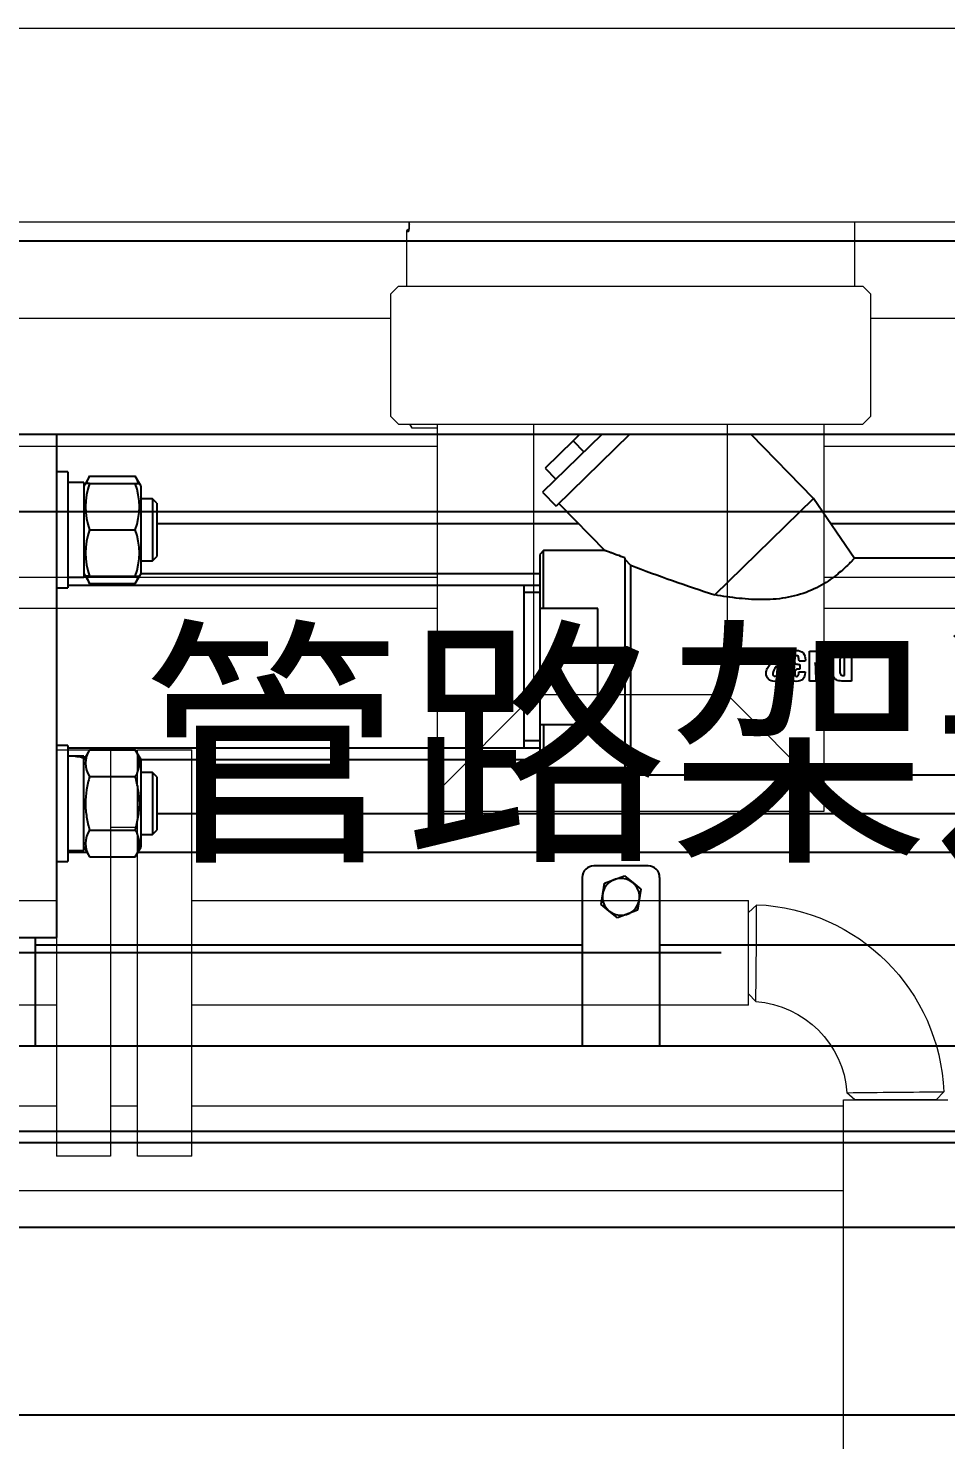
# Model space of a CAD drawing. Extents: x -681219 to -550379, y -242630 to -158199.
# Drawn here: x -643868.7 to -643631.4, y -221950.4 to -221585.5 of the extents above; entities that cross this region are included whole.
import ezdxf
from ezdxf.lldxf.tags import DXFTag

# ---------------------------------------------------------------- set-up
doc = ezdxf.new("R2010")
doc.units = 0
doc.header["$LTSCALE"] = 1000
doc.layers.get('0').update_dxf_attribs({"linetype": 'CONTINUOUS'})
for name, color, linetype in [('16020100033', 7, 'CONTINUOUS'), ('AAC0603001', 7, 'CONTINUOUS'), ('AAC1606501', 7, 'CONTINUOUS'), ('center', 253, 'CENTER2'), ('FAA01601', 7, 'CONTINUOUS'), ('GAB01601', 7, 'CONTINUOUS'), ('GAE01601', 7, 'CONTINUOUS'), ('MYGL00710003', 7, 'CONTINUOUS'), ('MYGL00710022', 7, 'CONTINUOUS'), ('MYGL00710027', 7, 'CONTINUOUS'), ('MYGL00710057', 7, 'CONTINUOUS'), ('MYGL011004001', 7, 'CONTINUOUS'), ('MYGL011014032', 7, 'CONTINUOUS'), ('MYGL011015892', 7, 'CONTINUOUS'), ('MYGL01110015', 7, 'CONTINUOUS'), ('MYPH00310273', 7, 'CONTINUOUS'), ('S01021400010', 7, 'CONTINUOUS'), ('S02010401', 7, 'CONTINUOUS'), ('SJGL011002221', 7, 'CONTINUOUS')]:
    doc.layers.add(name, color=color, linetype=linetype)
doc.layers.add('famsun', color=7, linetype='CONTINUOUS', lineweight=0)
tags = doc.linetypes.add('CENTER2', pattern=[28.575, 19.05, -3.175, 3.175, -3.175]).pattern_tags.tags
tags[10:11] = [DXFTag(74, 4), DXFTag(75, 0), DXFTag(340, '0'), DXFTag(46, 0.0), DXFTag(50, 0.0), DXFTag(44, 0.0), DXFTag(45, 0.0)]
tags[8:9] = [DXFTag(74, 4), DXFTag(75, 0), DXFTag(340, '0'), DXFTag(46, 0.0), DXFTag(50, 0.0), DXFTag(44, 0.0), DXFTag(45, 0.0)]
tags[6:7] = [DXFTag(74, 4), DXFTag(75, 0), DXFTag(340, '0'), DXFTag(46, 0.0), DXFTag(50, 0.0), DXFTag(44, 0.0), DXFTag(45, 0.0)]
tags[4:5] = [DXFTag(74, 4), DXFTag(75, 0), DXFTag(340, '0'), DXFTag(46, 0.0), DXFTag(50, 0.0), DXFTag(44, 0.0), DXFTag(45, 0.0)]

# ---------------------------------------------------------------- blocks, each defined once
blk = doc.blocks.new('MYGL007B0001XY_A-MYGL165_1_V_1', base_point=(16242.13, -1235.9))
at = {"color": 0, "linetype": 'ByBlock', "lineweight": -2}
for p, q in [((17982.13, -740.9), (14502.13, -740.9)), ((17982.13, -790.9), (14502.13, -790.9)), ((16621.75, -790.9), (16621.75, -807.55)), ((16736.86, -791.55), (16736.86, -790.9)), ((16736.86, -791.55), (16736.87, -791.55)), ((16736.87, -791.55), (16736.87, -790.9)), ((16737.13, -793.55), (16737.51, -793.55)), ((16737.51, -807.55), (16737.51, -793.55)), ((16619.63, -807.55), (16617.63, -809.55)), ((16617.63, -809.55), (16617.63, -841.24)), ((16739.63, -807.55), (16619.63, -807.55)), ((16741.63, -809.55), (16739.63, -807.55)), ((16741.63, -841.24), (16741.63, -809.55)), ((16016.83, -815.9), (16617.63, -815.9)), ((16741.63, -815.9), (17372.13, -815.9)), ((16617.63, -841.24), (16619.63, -843.24)), ((16739.63, -843.24), (16741.63, -841.24)), ((16739.63, -843.24), (16619.63, -843.24)), ((16629.63, -943.24), (16629.63, -843.24)), ((16654.63, -913.24), (16654.63, -843.24)), ((16704.63, -913.24), (16704.63, -843.24)), ((16729.63, -843.24), (16729.63, -943.24)), ((16729.63, -844.27), (16736.09, -844.27)), ((16736.09, -844.27), (16736.69, -843.24)), ((16629.63, -848.9), (16504.52, -848.9)), ((17372.13, -848.9), (16729.63, -848.9)), ((16504.52, -882.9), (16629.63, -882.9)), ((16729.63, -882.9), (17372.13, -882.9)), ((16504.52, -890.9), (16629.63, -890.9)), ((16729.63, -890.9), (17372.13, -890.9)), ((16629.63, -938.24), (16654.63, -913.24)), ((16654.63, -913.24), (16704.63, -913.24)), ((16704.63, -913.24), (16729.63, -938.24)), ((16793.13, -1032.4), (16793.13, -927.4)), ((16807.13, -927.4), (16793.13, -927.4)), ((16807.13, -1032.4), (16807.13, -927.4)), ((16814.13, -927.4), (16814.13, -1032.4)), ((16828.13, -927.4), (16814.13, -927.4)), ((16828.13, -927.4), (16828.13, -1032.4)), ((16729.63, -943.24), (16629.63, -943.24)), ((16814.13, -947.38), (16807.13, -947.38)), ((16649.13, -993.4), (16649.13, -966.4)), ((16793.13, -966.4), (16649.13, -966.4)), ((16978.13, -966.4), (16828.13, -966.4)), ((16649.13, -969.44), (16647.05, -967.44)), ((16649.13, -990.47), (16649.13, -969.44)), ((16647.28, -992.46), (16649.13, -990.47)), ((16649.13, -993.4), (16793.13, -993.4)), ((16828.13, -993.4), (16978.13, -993.4)), ((16624.63, -1017.9), (16597.63, -1017.9)), ((16598.67, -1015.81), (16600.67, -1017.9)), ((16600.67, -1017.9), (16621.7, -1017.9)), ((16621.7, -1017.9), (16623.7, -1016.04)), ((16624.63, -1197.9), (16624.63, -1017.9)), ((16793.13, -1019.4), (16624.63, -1019.4)), ((16814.13, -1019.4), (16807.13, -1019.4)), ((16849.63, -1019.4), (16828.13, -1019.4)), ((16793.13, -1032.4), (16807.13, -1032.4)), ((16814.13, -1032.4), (16828.13, -1032.4)), ((16624.63, -1041.4), (16849.63, -1041.4)), ((17213.13, -1099.4), (16624.63, -1099.4))]:
    blk.add_line(p, q, dxfattribs=at)
for centre, radius, start, end in [((16736.51, -793.55), 1, 0, 64.804), ((16731.13, -840.93), 5.99, 326.0398, 336.8855), ((16649.13, -1017.9), 50.5, 92.3572, 177.633), ((16649.13, -1017.9), 25.5, 94.1917, 175.8511), ((16589.3, -3436.59), 2420.79, 89.18577, 89.77805)]:
    blk.add_arc(centre, radius, start, end, dxfattribs=at)
blk.add_ellipse((16736.14, -793.55), major_axis=(0, 1), ratio=0.99345, start_param=4.712389, end_param=5.240146, dxfattribs=at)
for points, knots in [([(16736.86, -791.55), (16736.86, -791.68), (16736.86, -791.81), (16736.87, -792.07), (16736.88, -792.2), (16736.89, -792.45), (16736.9, -792.56), (16736.92, -792.78), (16736.94, -792.88), (16736.98, -793.16), (16737.01, -793.3), (16737.05, -793.45), (16737.07, -793.49), (16737.1, -793.54), (16737.12, -793.55), (16737.13, -793.55)], [0, 0, 0, 0, 0.125, 0.125, 0.25, 0.25, 0.375, 0.375, 0.5, 0.5, 0.75, 0.75, 0.875, 0.875, 1, 1, 1, 1]), ([(16737, -793.1), (16737, -793.1), (16736.99, -793.08), (16736.97, -792.97), (16736.93, -792.71), (16736.89, -792.28), (16736.87, -791.83), (16736.87, -791.59), (16736.88, -791.52)], [0.3887302, 0.3887302, 0.3887302, 0.3887302, 0.441254, 0.5192445, 0.6359628, 0.7822979, 0.9499282, 1, 1, 1, 1]), ([(16647.28, -992.46), (16647.28, -992.46), (16647.28, -992.47), (16647.27, -991.82), (16647.23, -989.67), (16647.2, -987.24), (16647.18, -985.05), (16647.15, -982.41), (16647.12, -978.92), (16647.08, -974.4), (16647.06, -969.88), (16647.05, -967.75), (16647.05, -967.44), (16647.05, -967.44)], [0.250823, 0.250823, 0.250823, 0.250823, 0.2513827, 0.3136428, 0.3758687, 0.3956908, 0.4383746, 0.4720567, 0.5009674, 0.5723361, 0.6436627, 0.7149495, 0.752158, 0.752158, 0.752158, 0.752158])]:
    blk.add_open_spline(points, degree=3, knots=knots, dxfattribs=at)
at = {"layer": 'center', "ltscale": 24.218851}
blk.add_line((14605.19, -865.9), (18153.88, -865.9), dxfattribs=at)
at = {"layer": 'center', "ltscale": 7.311829}
blk.add_line((16656.2, -979.9), (17700.88, -979.9), dxfattribs=at)
blk = doc.blocks.new('SJGL165-F')
at = {"layer": '16020100033', "color": 7, "linetype": 'Continuous'}
blk.add_line((18893.01, -4438.92), (18893.01, -4410.85), dxfattribs=at)
at = {"layer": 'AAC0603001', "color": 7, "linetype": 'Continuous'}
for p, q in [((19040.09, -4396.87), (19045.26, -4394.9)), ((19045.26, -4394.9), (19047.4, -4396.64)), ((19039.22, -4402.32), (19040.09, -4396.87)), ((19047.4, -4396.64), (19049.54, -4398.38)), ((19049.54, -4398.38), (19048.67, -4403.84)), ((19041.36, -4404.07), (19039.22, -4402.32)), ((19043.51, -4405.81), (19041.36, -4404.07)), ((19048.67, -4403.84), (19043.51, -4405.81))]:
    blk.add_line(p, q, dxfattribs=at)
for start, end in [(50.8999, 230.8999), (230.8999, 50.8999)]:
    blk.add_arc((19044.38, -4400.35), 4.78, start, end, dxfattribs=at)
at = {"layer": 'AAC1606501', "color": 7, "linetype": 'Continuous'}
for p, q in [((18923.26, -4297.5), (18920.28, -4297.5)), ((18923.26, -4297.5), (18923.26, -4313.5)), ((18924.38, -4298.62), (18923.26, -4297.5)), ((18924.38, -4298.62), (18924.38, -4312.38)), ((18923.26, -4313.5), (18924.38, -4312.38)), ((18920.28, -4313.5), (18923.26, -4313.5)), ((18923.26, -4368.21), (18920.28, -4368.21)), ((18923.26, -4368.21), (18923.26, -4384.21)), ((18924.38, -4369.33), (18923.26, -4368.21)), ((18924.38, -4369.33), (18924.38, -4383.09)), ((18920.28, -4384.21), (18923.26, -4384.21)), ((18923.26, -4384.21), (18924.38, -4383.09))]:
    blk.add_line(p, q, dxfattribs=at)
at = {"layer": 'FAA01601', "color": 7, "linetype": 'Continuous'}
for p, q in [((18905.92, -4293.5), (18905.48, -4294.25)), ((18906.99, -4291.64), (18905.92, -4293.5)), ((18906.99, -4293.5), (18905.92, -4293.5)), ((18906.99, -4291.64), (18918.78, -4291.64)), ((18906.99, -4293.5), (18918.78, -4293.5)), ((18919.85, -4293.5), (18918.78, -4291.64)), ((18918.78, -4293.5), (18919.85, -4293.5)), ((18920.28, -4294.25), (18919.85, -4293.5)), ((18920.28, -4316.75), (18920.28, -4294.25)), ((18906.99, -4305.5), (18918.78, -4305.5)), ((18905.48, -4316.75), (18905.92, -4317.5)), ((18906.99, -4317.5), (18905.92, -4317.5)), ((18905.92, -4317.5), (18906.99, -4319.35)), ((18906.99, -4317.5), (18918.78, -4317.5)), ((18906.99, -4319.35), (18918.78, -4319.35)), ((18918.78, -4317.5), (18919.85, -4317.5)), ((18918.78, -4319.35), (18919.85, -4317.5)), ((18919.85, -4317.5), (18920.28, -4316.75)), ((18906.99, -4362.35), (18905.48, -4364.96)), ((18906.99, -4362.35), (18918.78, -4362.35)), ((18920.28, -4364.96), (18918.78, -4362.35)), ((18920.28, -4387.46), (18920.28, -4364.96)), ((18906.99, -4369.28), (18918.78, -4369.28)), ((18906.99, -4383.14), (18918.78, -4383.14)), ((18905.48, -4387.46), (18906.99, -4390.06)), ((18918.78, -4390.06), (18920.28, -4387.46)), ((18906.99, -4390.06), (18918.78, -4390.06))]:
    blk.add_line(p, q, dxfattribs=at)
for centre, radius, start, end in [((18923.4, -4299.5), 17.47, 159.9161, 200.0855), ((18912.13, -4295.1), 6.2, 146.0398, 164.7226), ((18913.63, -4295.1), 6.2, 15.2185, 33.96), ((18902.37, -4299.5), 17.47, 339.9144, 20.0839), ((18923.4, -4311.5), 17.47, 159.9144, 200.0839), ((18902.37, -4311.5), 17.47, 339.9161, 20.0855), ((18912.13, -4315.89), 6.2, 195.2185, 213.96), ((18913.63, -4315.89), 6.2, 326.0398, 344.7226), ((18912.13, -4365.82), 6.2, 146.0398, 213.9573), ((18913.63, -4365.82), 6.2, 326.0429, 33.96), ((18912.13, -4386.6), 6.2, 146.0429, 213.96), ((18913.63, -4386.6), 6.2, 326.0398, 33.9573)]:
    blk.add_arc(centre, radius, start, end, dxfattribs=at)
for points, knots in [([(18906.99, -4369.28), (18906.66, -4370.41), (18906.39, -4371.56), (18906.02, -4373.88), (18905.92, -4375.04), (18905.92, -4376.8), (18905.94, -4377.38), (18906.04, -4378.56), (18906.11, -4379.15), (18906.39, -4380.88), (18906.66, -4382.02), (18906.99, -4383.14)], [0, 0, 0, 0, 0.25, 0.25, 0.5, 0.5, 0.625, 0.625, 0.75, 0.75, 1, 1, 1, 1]), ([(18918.78, -4383.14), (18919.1, -4382.02), (18919.37, -4380.88), (18919.65, -4379.15), (18919.73, -4378.56), (18919.82, -4377.38), (18919.85, -4376.8), (18919.85, -4375.04), (18919.75, -4373.88), (18919.38, -4371.56), (18919.1, -4370.41), (18918.78, -4369.28)], [0, 0, 0, 0, 0.25, 0.25, 0.375, 0.375, 0.5, 0.5, 0.75, 0.75, 1, 1, 1, 1])]:
    blk.add_open_spline(points, degree=3, knots=knots, dxfattribs=at)
at = {"layer": 'GAB01601', "color": 7, "linetype": 'Continuous'}
for p, q in [((18901.38, -4290.5), (18898.38, -4290.5)), ((18901.38, -4290.5), (18901.38, -4320.5)), ((18898.38, -4320.5), (18901.38, -4320.5)), ((18901.38, -4361.21), (18898.38, -4361.21)), ((18901.38, -4361.21), (18901.38, -4391.21)), ((18898.38, -4391.21), (18901.38, -4391.21))]:
    blk.add_line(p, q, dxfattribs=at)
at = {"layer": 'GAE01601', "color": 7, "linetype": 'Continuous'}
for p, q in [((18905.48, -4293.3), (18901.38, -4293.3)), ((18905.48, -4293.3), (18905.48, -4317.7)), ((18901.38, -4317.7), (18905.48, -4317.7)), ((18901.98, -4364.01), (18901.38, -4364.01)), ((18904.88, -4364.01), (18901.98, -4364.01)), ((18905.48, -4364.01), (18904.88, -4364.01)), ((18905.48, -4364.02), (18905.48, -4364.01)), ((18905.48, -4364.02), (18905.48, -4364.52)), ((18905.48, -4388.41), (18905.48, -4364.52)), ((18901.38, -4388.41), (18905.48, -4388.41))]:
    blk.add_line(p, q, dxfattribs=at)
for centre, start, end in [((18901.98, -4376.21), 73.3305, 90), ((18904.88, -4376.21), 87.179, 96.8238)]:
    blk.add_arc(centre, 12.2, start, end, dxfattribs=at)
at = {"layer": 'MYGL00710003', "color": 7, "linetype": 'Continuous'}
for p, q in [((21224.38, -4230.85), (17744.38, -4230.85)), ((21224.38, -4280.85), (17744.38, -4280.85))]:
    blk.add_line(p, q, dxfattribs=at)
at = {"layer": 'MYGL00710022', "color": 7, "linetype": 'Continuous'}
for p, q in [((18924.38, -4303.85), (19033.39, -4303.85)), ((19098.57, -4303.85), (19262.38, -4303.85)), ((18924.38, -4378.85), (19262.38, -4378.85))]:
    blk.add_line(p, q, dxfattribs=at)
at = {"layer": 'MYGL00710027', "color": 7, "linetype": 'Continuous'}
for p, q in [((19051.38, -4392.35), (19037.38, -4392.35)), ((19034.38, -4395.35), (19034.38, -4410.86)), ((19054.38, -4395.35), (19054.38, -4410.86)), ((19034.38, -4410.86), (19034.38, -4412.9)), ((19054.38, -4410.86), (19054.38, -4412.9)), ((19034.38, -4412.9), (19034.38, -4438.92)), ((19054.38, -4412.9), (19054.38, -4438.92))]:
    blk.add_line(p, q, dxfattribs=at)
for centre, start, end in [((19037.38, -4395.35), 90, 180), ((19051.38, -4395.35), 0, 90)]:
    blk.add_arc(centre, 3, start, end, dxfattribs=at)
at = {"layer": 'MYGL00710057', "color": 7, "linetype": 'Continuous'}
for p, q in [((19023.38, -4319.85), (18901.38, -4319.85)), ((19019.28, -4319.85), (19019.28, -4361.85)), ((19023.38, -4321.69), (19019.28, -4321.69)), ((18901.38, -4361.85), (19023.38, -4361.85)), ((19023.38, -4360.01), (19019.28, -4360.01))]:
    blk.add_line(p, q, dxfattribs=at)
at = {"layer": 'MYGL011004001', "color": 7, "linetype": 'Continuous'}
for p, q in [((18905.54, -4316.85), (18905.48, -4316.85)), ((19023.38, -4316.85), (18920.22, -4316.85)), ((18905.48, -4364.85), (18905.54, -4364.85)), ((18920.22, -4364.85), (19023.38, -4364.85))]:
    blk.add_line(p, q, dxfattribs=at)
at = {"layer": 'MYGL011014032', "color": 7, "linetype": 'Continuous'}
for p, q in [((19034.38, -4412.85), (18893.01, -4412.85)), ((19157.18, -4412.85), (19054.38, -4412.85))]:
    blk.add_line(p, q, dxfattribs=at)
at = {"layer": 'MYGL011015892', "color": 7, "linetype": 'Continuous'}
for p, q in [((19644.38, -4438.92), (18354.38, -4438.92)), ((18354.38, -4460.92), (19644.38, -4460.92))]:
    blk.add_line(p, q, dxfattribs=at)
at = {"layer": 'MYGL01110015', "color": 7, "linetype": 'Continuous'}
for p, q in [((18901.38, -4388.85), (18906.29, -4388.85)), ((18919.48, -4388.85), (19267.29, -4388.85)), ((18842.14, -4463.85), (19446.88, -4463.85))]:
    blk.add_line(p, q, dxfattribs=at)
at = {"layer": 'MYPH00310273', "color": 7, "linetype": 'Continuous'}
blk.add_line((19644.38, -4534.35), (18513.38, -4534.35), dxfattribs=at)
at = {"layer": 'S01021400010', "color": 7, "linetype": 'Continuous'}
for p, q in [((19039.4, -4280.85), (19024.11, -4295.78)), ((19031.98, -4282.51), (19024.75, -4289.57)), ((19046.56, -4280.85), (19027.61, -4299.36)), ((19033.68, -4280.85), (19031.98, -4282.51)), ((19031.98, -4282.51), (19034.77, -4285.38)), ((19094.16, -4297.38), (19078.02, -4280.85)), ((19024.75, -4289.57), (19027.54, -4292.43)), ((19024.11, -4295.78), (19027.61, -4299.36)), ((19068.63, -4322.3), (19094.16, -4297.38)), ((19104.75, -4312.9), (19094.16, -4297.38)), ((19028.32, -4298.66), (19040.29, -4310.92)), ((19024.38, -4310.85), (19023.38, -4311.85)), ((19023.38, -4311.85), (19023.38, -4325.85)), ((19024.38, -4325.85), (19024.38, -4310.85)), ((19040.32, -4310.85), (19024.38, -4310.85)), ((19045.38, -4312.72), (19045.38, -4370.85)), ((19045.38, -4313.07), (19046.88, -4314.64)), ((19046.88, -4314.64), (19046.88, -4368.85)), ((19139.88, -4312.85), (19104.53, -4312.85)), ((19038.38, -4325.85), (19023.38, -4325.85)), ((19023.38, -4325.85), (19023.38, -4355.85)), ((19038.38, -4340.85), (19038.38, -4325.85)), ((19081.93, -4338.37), (19081.93, -4336.84)), ((19081.93, -4336.84), (19086.58, -4336.84)), ((19093.12, -4344.62), (19093.12, -4336.84)), ((19093.12, -4336.84), (19095.01, -4336.84)), ((19095.01, -4336.84), (19096.54, -4341.78)), ((19096.34, -4336.84), (19097.97, -4336.84)), ((19097.97, -4336.84), (19097.97, -4344.62)), ((19104.01, -4336.84), (19104.01, -4344.62)), ((19038.38, -4355.85), (19038.38, -4340.85)), ((19084.51, -4338.37), (19081.93, -4338.37)), ((19092.04, -4339.41), (19090.42, -4339.41)), ((19090.65, -4340.27), (19090.65, -4341.49)), ((19096.08, -4344.62), (19094.56, -4339.82)), ((19102.17, -4343.16), (19102.17, -4338.27)), ((19084.89, -4341.88), (19086.5, -4341.88)), ((19090.37, -4342.24), (19091.96, -4342.24)), ((19094.73, -4344.62), (19093.12, -4344.62)), ((19097.97, -4344.62), (19096.08, -4344.62)), ((19023.38, -4355.85), (19038.38, -4355.85)), ((19023.38, -4355.85), (19023.38, -4369.85)), ((19024.38, -4355.85), (19024.38, -4370.85)), ((19023.38, -4369.85), (19024.38, -4370.85)), ((19045.38, -4370.35), (19046.88, -4368.85)), ((19046.88, -4368.85), (19139.88, -4368.85)), ((19024.38, -4370.85), (19045.38, -4370.85))]:
    blk.add_line(p, q, dxfattribs=at)
blk.add_arc((19195.79, -3926.36), 415.85, 249.018, 252.1958, dxfattribs=at)
for points, knots in [([(19045.38, -4312.72), (19044.68, -4312.47), (19044.02, -4312.23), (19043.09, -4311.9), (19042.8, -4311.79), (19042.25, -4311.59), (19041.99, -4311.5), (19041.52, -4311.33), (19041.31, -4311.25), (19040.93, -4311.11), (19040.76, -4311.05), (19040.5, -4310.95), (19040.4, -4310.92), (19040.26, -4310.87), (19040.22, -4310.85), (19040.22, -4310.85)], [0, 0, 0, 0, 0.125, 0.125, 0.1875, 0.1875, 0.25, 0.25, 0.3125, 0.3125, 0.375, 0.375, 0.4375, 0.4375, 0.4993443, 0.4993443, 0.4993443, 0.4993443]), ([(19104.72, -4312.85), (19104.72, -4312.85), (19104.66, -4312.91), (19104.44, -4313.15), (19104.26, -4313.34), (19103.81, -4313.81), (19103.53, -4314.1), (19102.84, -4314.77), (19102.43, -4315.16), (19101.05, -4316.42), (19099.9, -4317.39), (19097.1, -4319.34), (19095.49, -4320.3), (19091.8, -4321.91), (19089.82, -4322.53), (19085.61, -4323.34), (19083.48, -4323.52), (19079.2, -4323.57), (19077.04, -4323.44), (19072.8, -4322.99), (19070.71, -4322.68), (19068.63, -4322.3)], [0.5003498, 0.5003498, 0.5003498, 0.5003498, 0.53125, 0.53125, 0.5625, 0.5625, 0.59375, 0.59375, 0.625, 0.625, 0.6875, 0.6875, 0.75, 0.75, 0.8125, 0.8125, 0.875, 0.875, 0.9375, 0.9375, 1, 1, 1, 1]), ([(19086.58, -4336.84), (19086.58, -4336.88), (19086.58, -4336.92), (19086.58, -4336.96), (19086.58, -4337.26), (19086.54, -4337.55), (19086.48, -4337.84), (19086.41, -4338.13), (19086.31, -4338.42), (19086.17, -4338.71), (19085.88, -4339.32), (19085.45, -4339.93), (19084.85, -4340.54), (19084.77, -4340.62), (19084.7, -4340.69), (19084.66, -4340.73), (19084.64, -4340.75), (19084.63, -4340.76), (19084.61, -4340.78), (19083.98, -4341.49), (19083.63, -4342.08), (19083.63, -4342.83), (19083.68, -4343.02), (19083.87, -4343.27), (19084, -4343.34), (19084.42, -4343.34), (19084.6, -4343.23), (19084.72, -4343.02), (19084.83, -4342.81), (19084.89, -4342.47), (19084.89, -4342.02), (19084.89, -4341.97), (19084.89, -4341.92), (19084.89, -4341.88)], [0, 0, 0, 0, 0.01295, 0.01295, 0.01295, 0.105918, 0.105918, 0.105918, 0.202784, 0.202784, 0.202784, 0.440967, 0.440967, 0.440967, 0.469541, 0.469541, 0.469541, 0.47651, 0.47651, 0.47651, 0.633763, 0.633763, 0.70565, 0.70565, 0.777537, 0.777537, 0.87738, 0.87738, 0.87738, 0.985492, 0.985492, 0.985492, 1, 1, 1, 1]), ([(19088.63, -4340.96), (19088.19, -4340.78), (19087.87, -4340.55), (19087.66, -4340.24), (19087.45, -4339.93), (19087.34, -4339.54), (19087.34, -4338.32), (19087.55, -4337.73), (19087.97, -4337.31), (19088.39, -4336.89), (19088.98, -4336.68), (19090.47, -4336.68), (19091.04, -4336.9), (19091.85, -4337.77), (19092.05, -4338.39), (19092.05, -4339.2), (19092.05, -4339.24), (19092.04, -4339.3), (19092.04, -4339.34), (19092.04, -4339.38), (19092.04, -4339.41)], [0, 0, 0, 0, 0.118298, 0.118298, 0.118298, 0.234176, 0.234176, 0.420801, 0.420801, 0.420801, 0.611191, 0.611191, 0.797823, 0.797823, 0.984456, 0.984456, 0.989093, 0.989093, 0.989093, 1, 1, 1, 1]), ([(19096.54, -4341.78), (19096.48, -4341.14), (19096.42, -4340.52), (19096.36, -4339.31), (19096.34, -4338.72), (19096.34, -4338.15), (19096.34, -4337.71), (19096.34, -4337.28), (19096.34, -4336.84)], [0, 0, 0, 0, 0.367597, 0.367597, 0.735194, 0.735194, 0.735194, 1, 1, 1, 1]), ([(19104.01, -4344.62), (19103.34, -4344.62), (19102.66, -4344.62), (19101.99, -4344.62), (19101.27, -4344.62), (19100.72, -4344.56), (19100.37, -4344.43), (19100.01, -4344.3), (19099.73, -4344.09), (19099.53, -4343.78), (19099.36, -4343.54), (19099.25, -4343.23), (19099.19, -4342.85), (19099.12, -4342.47), (19099.08, -4341.77), (19099.08, -4339.69), (19099.12, -4338.99), (19099.19, -4338.61), (19099.25, -4338.23), (19099.36, -4337.92), (19099.53, -4337.68), (19099.73, -4337.37), (19100.01, -4337.15), (19100.37, -4337.03), (19100.72, -4336.91), (19101.27, -4336.84), (19101.99, -4336.84), (19102.66, -4336.84), (19103.34, -4336.84), (19104.01, -4336.84)], [0, 0, 0, 0, 0.12789, 0.12789, 0.12789, 0.23251, 0.23251, 0.23251, 0.301381, 0.301381, 0.301381, 0.36463, 0.36463, 0.36463, 0.499692, 0.499692, 0.635398, 0.635398, 0.635398, 0.698617, 0.698617, 0.698617, 0.767566, 0.767566, 0.767566, 0.87213, 0.87213, 0.87213, 1, 1, 1, 1]), ([(19086.5, -4341.88), (19086.5, -4341.95), (19086.5, -4342.02), (19086.5, -4342.09), (19086.5, -4342.92), (19086.3, -4343.56), (19085.89, -4344.01), (19085.48, -4344.45), (19084.89, -4344.68), (19083.43, -4344.68), (19082.89, -4344.49), (19082.5, -4344.1), (19082.11, -4343.71), (19081.91, -4343.18), (19081.91, -4342.11), (19082, -4341.72), (19082.33, -4341), (19082.6, -4340.63), (19082.96, -4340.26), (19083.04, -4340.18), (19083.15, -4340.06), (19083.31, -4339.92), (19083.96, -4339.31), (19084.35, -4338.77), (19084.51, -4338.37)], [0, 0, 0, 0, 0.016245, 0.016245, 0.016245, 0.178314, 0.178314, 0.178314, 0.331059, 0.331059, 0.470007, 0.470007, 0.470007, 0.624908, 0.624908, 0.715828, 0.715828, 0.806749, 0.806749, 0.806749, 0.845318, 0.845318, 0.845318, 1, 1, 1, 1]), ([(19091.96, -4342.24), (19091.96, -4342.27), (19091.96, -4342.31), (19091.96, -4342.34), (19091.96, -4343.07), (19091.76, -4343.65), (19091.36, -4344.06), (19090.96, -4344.47), (19090.41, -4344.68), (19089.06, -4344.68), (19088.54, -4344.5), (19087.73, -4343.76), (19087.53, -4343.28), (19087.53, -4342.31), (19087.62, -4341.98), (19087.99, -4341.41), (19088.26, -4341.16), (19088.63, -4340.96)], [0, 0, 0, 0, 0.011163, 0.011163, 0.011163, 0.213049, 0.213049, 0.213049, 0.409717, 0.409717, 0.585898, 0.585898, 0.76208, 0.76208, 0.88104, 0.88104, 1, 1, 1, 1]), ([(19090.42, -4339.41), (19090.41, -4338.91), (19090.35, -4338.56), (19090.25, -4338.35), (19090.16, -4338.14), (19090, -4338.03), (19089.79, -4338.04), (19089.58, -4338.04), (19089.43, -4338.13), (19089.32, -4338.32), (19089.22, -4338.51), (19089.16, -4338.79), (19089.16, -4339.56), (19089.26, -4339.84), (19089.45, -4340.02), (19089.63, -4340.19), (19089.95, -4340.28), (19090.46, -4340.28), (19090.51, -4340.27), (19090.58, -4340.27), (19090.62, -4340.27), (19090.65, -4340.27)], [0, 0, 0, 0, 0.203424, 0.203424, 0.203424, 0.314999, 0.314999, 0.314999, 0.425, 0.425, 0.425, 0.5893, 0.5893, 0.762247, 0.762247, 0.762247, 0.943102, 0.943102, 0.971551, 0.971551, 1, 1, 1, 1]), ([(19090.65, -4341.49), (19090.6, -4341.49), (19090.54, -4341.49), (19090.49, -4341.49), (19090.06, -4341.49), (19089.76, -4341.57), (19089.57, -4341.74), (19089.39, -4341.9), (19089.29, -4342.18), (19089.29, -4342.82), (19089.34, -4343.02), (19089.42, -4343.16), (19089.51, -4343.3), (19089.63, -4343.37), (19090, -4343.37), (19090.14, -4343.28), (19090.22, -4343.13), (19090.31, -4342.96), (19090.36, -4342.67), (19090.37, -4342.24)], [0, 0, 0, 0, 0.035966, 0.035966, 0.035966, 0.251746, 0.251746, 0.251746, 0.45311, 0.45311, 0.584771, 0.584771, 0.584771, 0.680603, 0.680603, 0.799668, 0.799668, 0.799668, 1, 1, 1, 1]), ([(19094.56, -4339.82), (19094.62, -4340.63), (19094.66, -4341.33), (19094.69, -4341.91), (19094.71, -4342.5), (19094.73, -4342.99), (19094.73, -4343.4), (19094.73, -4343.81), (19094.73, -4344.21), (19094.73, -4344.62)], [0, 0, 0, 0, 0.436297, 0.436297, 0.436297, 0.744873, 0.744873, 0.744873, 1, 1, 1, 1]), ([(19102.17, -4338.27), (19102.14, -4338.26), (19102.1, -4338.25), (19102.03, -4338.25), (19101.98, -4338.25), (19101.91, -4338.26), (19101.72, -4338.27), (19101.55, -4338.28), (19101.42, -4338.33), (19101.29, -4338.39), (19101.19, -4338.47), (19101.11, -4338.59), (19101.04, -4338.69), (19100.99, -4338.87), (19100.97, -4339.14), (19100.95, -4339.4), (19100.93, -4339.93), (19100.93, -4340.72), (19100.93, -4340.84), (19100.93, -4340.96), (19100.93, -4341.07), (19100.93, -4341.72), (19100.94, -4342.15), (19100.99, -4342.61), (19101.03, -4342.77), (19101.1, -4342.85), (19101.18, -4342.95), (19101.27, -4343.04), (19101.41, -4343.1), (19101.54, -4343.15), (19101.72, -4343.17), (19101.93, -4343.18), (19101.99, -4343.18), (19102.04, -4343.17), (19102.11, -4343.17), (19102.15, -4343.17), (19102.17, -4343.16)], [0, 0, 0, 0, 0.018224, 0.018224, 0.039485, 0.039485, 0.039485, 0.114104, 0.114104, 0.114104, 0.176113, 0.176113, 0.176113, 0.261641, 0.261641, 0.261641, 0.49958, 0.49958, 0.49958, 0.552919, 0.552919, 0.552919, 0.688104, 0.688104, 0.823289, 0.823289, 0.823289, 0.883663, 0.883663, 0.883663, 0.963581, 0.963581, 0.963581, 0.98179, 0.98179, 1, 1, 1, 1])]:
    blk.add_open_spline(points, degree=3, knots=knots, dxfattribs=at)
at = {"layer": 'S02010401', "color": 7, "linetype": 'Continuous'}
for p in [(18898.38, -4280.85), (18883.38, -4410.85)]:
    blk.add_line(p, (18898.38, -4410.85), dxfattribs=at)
at = {"layer": 'SJGL011002221', "color": 7, "linetype": 'Continuous'}
blk.add_line((19181.56, -4485.85), (18886.88, -4485.85), dxfattribs=at)
at = {"color": 3, "insert": (18920.11, -4336.02), "char_height": 50, "width": 4100.8924, "attachment_point": 1}
blk.add_mtext('{\\fSimSun|b0|i0|c134|p2;管路架进水口\\fISOCPEUR|b0|i0|c0|p34;%%C\\fSimSun|b0|i0|c134|p2;27 H=605mm}', dxfattribs=at)

msp = doc.modelspace()

# ---------------------------------------------------------------- block references
msp.add_blockref('SJGL165-F', (-662759.7996, -217409.6891))
at = {"layer": 'famsun', "xscale": -1}
msp.add_blockref('MYGL007B0001XY_A-MYGL165_1_V_1', (-643275.4172, -222080.5414), dxfattribs=at)

doc.saveas('drawing.dxf')
